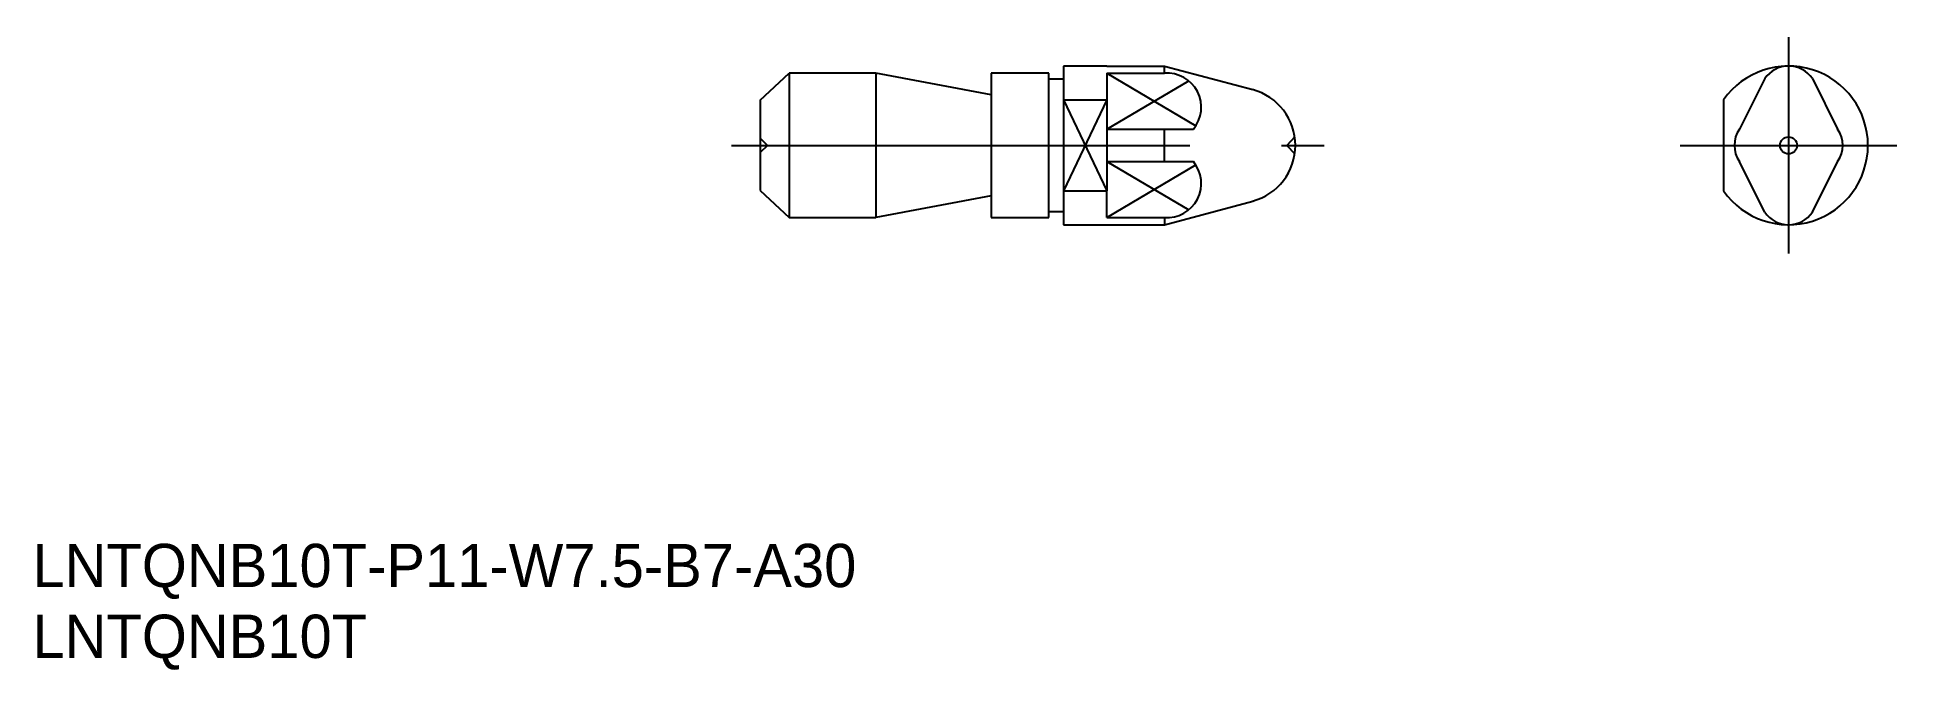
# Model space of a CAD drawing. Extents: x 44 to 173, y 108 to 151.
import ezdxf

# ---------------------------------------------------------------- set-up
doc = ezdxf.new("R2010")
doc.units = 0
doc.linetypes.add('CENTER', pattern=[50.8, 31.75, -6.35, 6.35, -6.35])
doc.linetypes.add('DASHED', pattern=[19.05, 12.7, -6.35])
doc.layers.get('0').update_dxf_attribs({"linetype": 'CONTINUOUS'})
doc.layers.add('CENTER', color=1, linetype='CENTER')

# ---------------------------------------------------------------- blocks, each defined once
blk = doc.blocks.new('*U2')
at = {"color": 7, "linetype": 'CONTINUOUS'}
blk.add_text('LNTQNB10T', height=3, dxfattribs=at).set_placement((43.37, 108.4))
blk = doc.blocks.new('*U3')
at = {"color": 7, "linetype": 'CONTINUOUS'}
blk.add_text('LNTQNB10T-P11-W7.5-B7-A30', height=3, dxfattribs=at).set_placement((43.37, 113.31))

msp = doc.modelspace()

# ---------------------------------------------------------------- linework, layer by layer
at = {"color": 7, "linetype": 'CONTINUOUS'}
for p, q in [((117.79, 149.43), (114.79, 149.43)), ((114.79, 149.43), (114.79, 138.43)), ((117.79, 149.43), (121.79, 149.43)), ((121.79, 149.43), (127.9, 147.8)), ((93.79, 147.06), (95.79, 148.93)), ((101.79, 148.93), (95.79, 148.93)), ((95.79, 148.93), (95.79, 138.93)), ((101.79, 148.93), (101.79, 138.93)), ((109.79, 147.43), (101.79, 148.93)), ((113.79, 148.93), (109.79, 148.93)), ((109.79, 148.93), (109.79, 138.93)), ((113.79, 138.93), (113.79, 148.93)), ((114.79, 148.53), (113.79, 148.53)), ((163.37, 148.56), (161.62, 145.06)), ((166.67, 148.56), (168.42, 145.06)), ((93.79, 147.06), (93.79, 140.81)), ((114.79, 147.09), (117.79, 147.09)), ((117.79, 147.09), (117.79, 140.77)), ((160.52, 147.09), (160.52, 140.77)), ((163.37, 139.3), (161.62, 142.8)), ((166.67, 139.3), (168.42, 142.8)), ((93.79, 140.81), (95.79, 138.93)), ((109.79, 140.43), (101.79, 138.93)), ((114.79, 140.77), (117.79, 140.77)), ((114.79, 139.33), (113.79, 139.33)), ((121.79, 138.43), (127.9, 140.07)), ((95.79, 138.93), (101.79, 138.93)), ((109.79, 138.93), (113.79, 138.93)), ((114.79, 138.43), (117.79, 138.43)), ((117.79, 138.43), (121.79, 138.43))]:
    msp.add_line(p, q, dxfattribs=at)
at = {"color": 3, "linetype": 'CONTINUOUS'}
for p, q in [((121.79, 148.93), (121.79, 149.43)), ((117.79, 148.93), (121.79, 148.93)), ((117.79, 148.93), (123.96, 145.28)), ((117.79, 148.93), (117.79, 147.09)), ((117.79, 145.06), (123.47, 148.41)), ((114.79, 147.09), (117.79, 140.77)), ((117.79, 147.09), (114.79, 140.77)), ((117.79, 145.06), (123.79, 145.06)), ((121.79, 142.81), (121.79, 145.06)), ((117.79, 142.81), (123.79, 142.81)), ((117.79, 142.81), (123.47, 139.46)), ((117.79, 138.93), (123.96, 142.58)), ((117.79, 138.93), (117.79, 140.77)), ((117.79, 138.93), (121.79, 138.93)), ((121.79, 138.93), (121.79, 138.43))]:
    msp.add_line(p, q, dxfattribs=at)
at = {"color": 3, "linetype": 'DASHED'}
for p, q in [((94.29, 143.93), (93.79, 144.44)), ((130.82, 144.52), (130.27, 143.93)), ((94.29, 143.93), (93.79, 143.43)), ((130.27, 143.93), (130.82, 143.34))]:
    msp.add_line(p, q, dxfattribs=at)
at = {"color": 7, "linetype": 'CONTINUOUS'}
msp.add_circle((165.02, 143.93), 0.59, dxfattribs=at)
at = {"color": 3, "linetype": 'CONTINUOUS'}
for centre, start, end in [((121.97, 146.57), 320.1578, 94.4511), ((121.97, 141.29), 265.5489, 39.8422)]:
    msp.add_arc(centre, 2.37, start, end, dxfattribs=at)
at = {"color": 7, "linetype": 'CONTINUOUS'}
for centre, radius, start, end in [((165.02, 143.93), 5.5, 215.0968, 144.9032), ((165.02, 147.43), 2, 34.2869, 145.7131), ((126.86, 143.93), 4, 285, 75), ((163.27, 143.93), 2, 145.7131, 214.2869), ((166.77, 143.93), 2, 325.7131, 34.2869), ((165.02, 140.43), 2, 214.2869, 325.7131)]:
    msp.add_arc(centre, radius, start, end, dxfattribs=at)
at = {"layer": 'CENTER', "color": 1, "linetype": 'CENTER'}
for p, q in [((165.02, 151.43), (165.02, 136.43)), ((91.79, 143.93), (132.86, 143.93)), ((157.52, 143.93), (172.52, 143.93))]:
    msp.add_line(p, q, dxfattribs=at)

# ---------------------------------------------------------------- block references
at = {"color": 7, "linetype": 'CONTINUOUS'}
for name in ['*U3', '*U2']:
    msp.add_blockref(name, (0, 0), dxfattribs=at)

doc.saveas('drawing.dxf')
